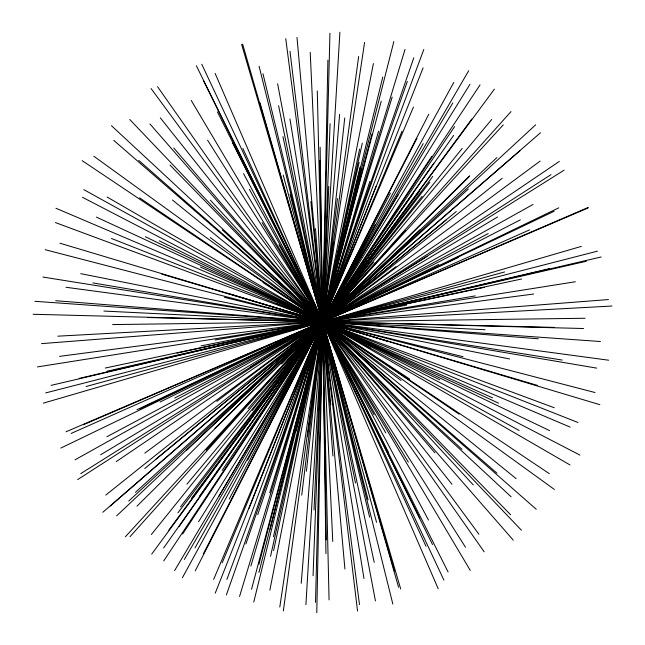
<?xml version="1.0" encoding="UTF-8"?>
<svg xmlns="http://www.w3.org/2000/svg" width="645" height="645" viewBox="0 0 645 645"><rect width="100%" height="100%" fill="white"/><g stroke="black" fill="none" stroke-linecap="round" stroke-linejoin="round"><path stroke-width="0.97" d="M316.784 612.75L327.894 60.066M315.518 602.398L329.95 33.201M320.887 382.485L323.814 280.656M313.059 575.743L330.095 123.711M314.018 510.026L328.821 186.51M305.923 604.688L339.883 32.25M301.207 583.322L339.625 114.302M306.415 471.261L344.744 117.946M301.739 495.191L337.48 198.523M307.536 436.601L333.022 242.77M283.357 610.976L358.652 56.526M279.793 607.01L364.594 42.385M269.868 590.143L373.415 63.549M273.601 550.604L359.62 149.14M270.529 556.353L362.305 143.174M273.407 536.793L359.136 162.33M296.176 431.037L360.087 167.055M253.759 602.051L382.775 77.045M270.086 529.239L361.305 169.079M258.919 572.454L393.845 41.57M258.927 564.222L371.972 134.015M251.534 589.288L381.251 101.192M250.865 566.092L378.615 131.177M239.537 596.504L405.012 49.407M269.699 492.772L392.176 97.105M257.702 514.726L369.908 181.285M245.89 544.001L413.784 57.808M226.379 594.892L407.342 81.423M226.887 579.444L423.813 49.455M249.099 508.349L376.019 186.324M215.236 593.166L423.104 67.862M222.203 562.795L402.012 131.266M213.632 579.452L413.453 107.046M195.266 570.825L428.748 114.278M203.288 553.91L416.944 138.32M229.249 499.02L390.41 193.113M247.583 460.191L375.35 224.533M182.374 577.743L453.806 82.375M194.992 547.895L423.209 143.593M184.341 559.465L468.713 70.692M218.8 496.448L398.199 194.637M174.602 570.591L452.83 102.926M198.555 521.765L469.923 84.358M182.624 534.044L431.779 156.284M163.709 560.908L480.057 84.89M222.122 470.407L454.612 126.605M179.012 526.691L433.762 163.201M163.612 548.008L453.637 135.394M199.555 496.094L413.155 193.548M151.68 554.136L471.745 119.091M168.788 530.134L494.401 89.123M191.509 498.311L419.79 190.968M177.899 512.848L432.722 176.432M180.495 506.865L429.763 182.261M252.34 410.414L422.104 196.33M151.365 534.503L462.231 148.374M186.929 484.145L491.708 119.47M248.099 408.632L373.882 262.039M130.008 536.696L510.993 111.609M206.118 450.234L405.366 230.547M125.34 536.801L503.269 124.888M281.567 363.974L350.428 293.201M136.966 506.188L469.665 175.722M215.035 428.288L469.157 176.714M186.679 450.17L420.193 229.636M116.656 515.823L496.852 157.638M128.718 501.076L535.64 124.808M135.458 492.32L468.343 188.993M110.271 506.019L540.502 132.749M102.821 512.291L519.886 150.801M144.738 468.528L456.281 211.512M155.421 459.579L446.122 219.993M105.796 495.062L502.157 178.294M216.817 401.367L395.982 266.595M144.819 453.121L540.171 161.073M116.245 461.594L559.328 161.411M77.658 479.598L551.024 174.626M80.706 473.648L564.069 170.199M250.333 367.029L427.079 256.387M100.596 454.781L497.577 216.962M75.03 459.821L533.052 204.449M106.893 436.738L488.192 233.546M174.755 398.013L520.338 219.84M160.065 402.037L438.826 264.402M60.824 448.073L558.78 207.843M139.739 409.083L554.144 211.254M136.998 409.68L458.184 257.581M71.16 433.424L529.545 229.902M83.342 424.781L588.272 207.416M66.088 431.747L587.998 208.004M43.312 403.157L581.355 246.382M86.116 386.516L504.567 271.964M45.65 392.934L597.472 251.155M51.092 385.371L549.484 268.634M79.158 378.405L601.18 256.976M107.022 371.246L586.289 261.265M176.98 353.089L521.612 278.987M105.24 368.045L484.508 287.315M201.006 345.905L406.664 305.093M215.156 339.98L475.317 295.902M37.442 366.916L575.348 281.76M59.542 356.371L533.625 294.023M41.53 343.624L608.477 299.546M57.84 336.174L611.887 306.036M112.577 324.58L585.079 318.259M147.439 317.517L554.16 327.386M33.113 314.276L583.564 328.523M103.877 311.059L485.056 329.724M34.878 301.304L600.422 341.528M55.744 300.715L538.317 338.786M66 287.283L608.662 360.208M42.876 277.052L562.174 360.055M92.824 282.905L596.714 368.118M80.746 273.657L509.606 358.959M224.444 297.329L463.054 356.717M45.19 249.696L595.053 392.539M161.742 274.117L537.543 385.428M59.961 243.213L599.81 404.665M227.5 293.241L387.766 341.302M55.438 222.581L554.224 407.737M276.794 303.851L353.629 333.884M111.488 238.473L577.944 422.491M55.922 208.254L570.115 427.103M200.418 267.054L492.522 397.828M96.395 217.099L498.537 403.149M145.383 236.763L549.58 430.61M159.331 240.835L439.737 379.808M82.512 197.338L579.952 455.112M290.395 304.093L370.27 347.897M83.818 189.638L519.144 430.497M107.078 197.007L569.995 464.94M262.991 282.51L409.591 379.01M82.117 160.621L549.298 473.64M139.602 197.854L459.127 414.179M93.823 156.227L554.345 489.418M210.326 237.602L400.972 380.477M172.441 200.006L516.105 478.614M113.73 140.344L496.932 473.14M138.78 160.403L536.253 509.268M222.267 229.902L461.957 449.291M111.44 125.678L511.13 496.795M170.022 165.096L510.606 514.758M129.718 119.462L521.41 530.222M210.415 200.224L473.228 484.887M149.938 123.945L513.283 540.163M173.731 147.931L434.891 452.822M160.307 117.833L452 484.298M151.091 88.542L478.904 534.229M157.557 86.704L484.177 551.798M207.577 140.175L465.521 547.291M262.088 222.606L408.317 462.118M191.218 100.443L470.269 570.414M278.954 244.882L385.742 432.86M249.389 189.332L374.076 414.791M243.552 173.642L428.498 520.08M232.377 142.497L388.516 452.637M217.397 111.875L448.098 571.994M203.36 80.456L419.798 518.354M196.386 65.822L432.521 544.549M201.78 64.282L443.897 580.113M242.851 148.463L426.006 546.323M215.124 73.433L438.213 588.748M241.601 44.344L400.674 588.966M242.625 44.11L394.442 570.986M259.927 102.587L398.586 587.281M283.171 174.997L376.551 522.313M290.097 194.234L368.069 499.851M259.08 66.266L392.837 604.043M262.967 73.715L369.633 517.177M282.953 136.659L374.205 562.359M278.592 105.683L355.492 483.016M277.616 83.794L375.438 600.938M289.968 118.93L363.982 578.533M285.735 38.652L359.491 604.591M289.984 51.269L357.548 611.041M310.882 201.562L330.756 404.883M296.99 37.418L344.93 569.043M315.494 228.636L332.925 455.991M310.221 52.39L332.756 541.445M317.292 90.961L329.071 599.915M319.944 160.436L326.265 539.865M320.146 147.237L325.943 553.668"/></g></svg>
